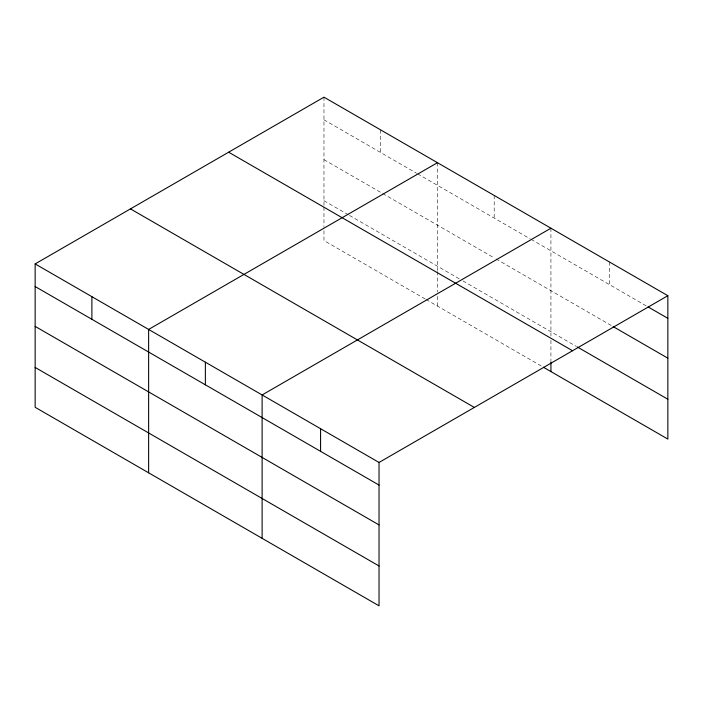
<?xml version="1.0" encoding="UTF-8"?>
<svg xmlns="http://www.w3.org/2000/svg" width="703" height="703" viewBox="0 0 703 703"><rect width="100%" height="100%" fill="white"/><g stroke="black" fill="none" stroke-linecap="round" stroke-linejoin="round"><path stroke-width="0.53" stroke-dasharray="3.52 2.64" d="M323.969 119.791L416.642 173.298M417.591 173.843L530.124 238.818M531.073 239.363L647.103 306.359M323.969 159.643L494.191 257.913M496.081 259.012L612.216 326.06M323.969 200.698L348.556 214.89M349.496 215.434L459.2 278.766M462.978 280.954L576.39 346.43M425.157 298.96L323.969 240.54L323.969 227.623M426.097 299.504L542.417 366.667M609.387 261.964L609.387 284.583M550.932 228.211L550.932 336.043M550.932 340.349L550.932 360.806M494.191 195.452L494.191 218.071M437.451 162.692L437.451 270.523M437.451 271.595L437.451 292.061M437.451 296.367L437.451 306.06M380.71 129.932L380.71 152.551M323.969 97.172L323.969 206.076M323.969 207.157L323.969 226.542"/><path stroke-width="1.05" d="M35.15 263.915L379.031 462.46L379.031 605.828L35.15 407.292L35.15 263.915L323.969 97.172L667.85 295.708L667.85 439.085L543.366 367.212M437.451 162.692L148.632 329.435L148.632 472.803M550.932 228.211L262.114 394.954L262.114 538.322M379.031 462.46L667.85 295.708M648.052 306.895L667.85 318.327M613.165 326.605L667.85 358.179M577.33 346.974L667.85 399.234M228.66 152.2L572.541 350.735M130.459 208.888L474.34 407.432M35.15 286.534L379.031 485.079M35.15 326.385L379.031 524.921M35.15 367.441L379.031 565.977M550.932 361.887L550.932 371.579M320.577 428.707L320.577 451.326M205.373 362.194L205.373 384.813M91.891 296.675L91.891 319.294"/></g></svg>
